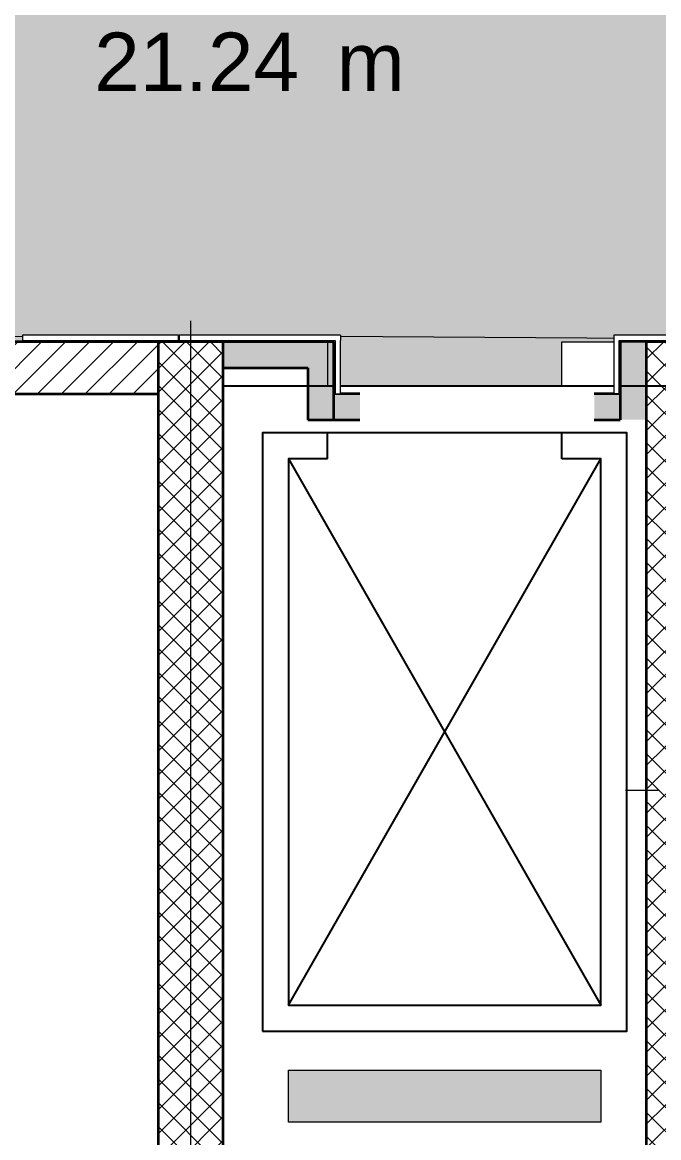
# Model space of a CAD drawing. Header units: millimetres. Extents: x -5491 to 122470, y -101890 to 30952.
# Drawn here: x 55078 to 57522, y -14461 to -10173 of the extents above; entities that cross this region are included whole.
import ezdxf
from ezdxf.enums import TextEntityAlignment as Align

# ---------------------------------------------------------------- set-up
doc = ezdxf.new("R2010")
doc.units = ezdxf.units.MM
doc.header["$MEASUREMENT"] = 0
doc.linetypes.add('Long Dashed', pattern=[529.166651, 317.499995, -211.666656])
doc.linetypes.add('Wipeout_Contour', pattern=[1000, 0, -1000])
for name, color, linetype in [('- Pllakat_koridore_CD', 7, 'Continuous'), ('A - Muret', 7, 'Continuous'), ('A - Pllaka Perdhes', 7, 'Continuous'), ('A - Shtyllat', 7, 'Continuous')]:
    doc.layers.add(name, color=color, linetype=linetype)
for name, color, linetype, lineweight, true_color in [('- Pllakat_koridore_CD_Pen_No__145', 7, 'Continuous', 20, 0x0077b0), ('0_Pen_No__4', 7, 'Continuous', 20, 0x029e21), ('2D Drafting - General_Pen_No__82', 7, 'Continuous', 20, 0xaaaaaa), ('A - Muret_Pen_No__82', 7, 'Continuous', 20, 0xaaaaaa), ('ARCHICAD Doors_Pen_No__108', 7, 'Continuous', 13, 0xfd8379)]:
    doc.layers.add(name, color=color, linetype=linetype, lineweight=lineweight, true_color=true_color)
for name, color, linetype, lineweight in [('0_Pen_No__132', 255, 'Continuous', 0), ('2D Drafting - General_Pen_No__2', 8, 'Continuous', 15), ('2D Drafting - General_Pen_No__42', 8, 'Continuous', 25), ('A - Muret_Pen_No__7', 7, 'Continuous', 35), ('A - Pllaka Perdhes_Pen_No__42', 8, 'Continuous', 25), ('A - Shtyllat_Pen_No__1', 7, 'Continuous', 13), ('A - Shtyllat_Pen_No__7', 7, 'Continuous', 35), ('A -Polyline_Pen_No__42', 8, 'Continuous', 25), ('ARCHICAD Zone Stamps_Pen_No__1', 7, 'Continuous', 13)]:
    doc.layers.add(name, color=color, linetype=linetype, lineweight=lineweight)
doc.styles.add('GENERATED_STYLE_1', font='')
doc.styles.get('GENERATED_STYLE_1').set_extended_font_data('Arial')
pattern_1 = [(45, (0, 0), (-45.96194, 45.96194), [])]
pattern_2 = [(45, (0, 0), (-45.96194, 45.96194), []), (135, (0, 0), (45.96194, 45.96194), [])]

# ---------------------------------------------------------------- blocks, each defined once
blk = doc.blocks.new('Hyrja__1', base_point=(55655.7, -9895.9))
at = {"layer": '0_Pen_No__4', "linetype": 'Continuous', "lineweight": 0, "true_color": 0x002708}
blk.add_hatch(color=98, dxfattribs=at).paths.add_polyline_path([(52500, -11400.8), (56250, -11400.8), (56250, -11570.8), (57150, -11570.8), (57150, -11400.8), (58050, -11400.8), (58050, -11570.8), (58950, -11570.8), (58950, -11400.8), (59480, -11400.8), (59480, -8200), (52500, -8200)])
at = {"layer": 'ARCHICAD Zone Stamps_Pen_No__1', "color": 7, "lineweight": 13, "insert": (55354, -10212.5), "char_height": 225, "attachment_point": 1, "style": 'GENERATED_STYLE_1'}
blk.add_mtext('\\A1;{\\pql;\\pt0,50;\\fArial|b0|i0|c0|p34;21.24\\fArial|b0|i0|c0|p34;\\A1{\\H.66x;\\S^  ;}\\fArial|b0|i0|c0|p34; m\\fArial|b0|i0|c0|p34;\\A1{\\H.66x;\\S^  ;}}', dxfattribs=at)
at = {"layer": 'ARCHICAD Zone Stamps_Pen_No__1', "color": 7, "lineweight": 13, "style": 'GENERATED_STYLE_1'}
for tag, p in [('DUMMY_849', (56580.7, -9277.2)), ('ROOM_NAME', (54730.7, -9328.6)), ('measuredAreaCode', (54730.7, -9770.6)), ('perimeterCode', (54730.7, -10212.5))]:
    blk.add_attdef(tag, text='', height=225, dxfattribs=at).set_placement(p, align=Align.TOP_LEFT)
blk = doc.blocks.new('Koridori_A - P32_10', base_point=(54145, -9159.2))
at = {"linetype": 'Continuous', "lineweight": 0, "true_color": 0x3f3f3f}
blk.add_hatch(color=250, dxfattribs=at).paths.add_polyline_path([(52650, -400), (52500, -11400.8), (55678, -11375.9), (59600, -11400.8), (59600, -6000), (56150, -6000), (56150, -400)])
at = {"layer": 'ARCHICAD Zone Stamps_Pen_No__1', "color": 7, "lineweight": 13, "style": 'GENERATED_STYLE_1'}
for tag, p in [('DUMMY_849', (54259.7, -8746.7)), ('ROOM_NAME', (53553.4, -8781)), ('measuredAreaCode', (53553.4, -9075.7)), ('perimeterCode', (53553.4, -9370.3))]:
    blk.add_attdef(tag, text='', height=150, dxfattribs=at).set_placement(p, align=Align.TOP_LEFT)
blk = doc.blocks.new('Slab_2', base_point=(52250, 0))
at = {"layer": 'A - Pllaka Perdhes_Pen_No__42', "color": 8, "linetype": 'Continuous', "lineweight": 25, "flags": 128}
blk.add_lwpolyline([(59350, -14600.8), (55850, -14600.8), (55850, -11570.8), (59350, -11570.8)], close=True, dxfattribs=at)
blk = doc.blocks.new('Wall_9', base_point=(55850, -11400.8))
at = {"layer": 'A - Muret', "linetype": 'Continuous', "lineweight": 0, "true_color": 0x000000}
for points in [[(56175, -11400.8), (55850, -11400.8), (55850, -11500.8), (56175, -11500.8)], [(56175, -11500.8), (56275, -11500.8), (56275, -11400.8)], [(56175, -11500.8), (56275, -11400.8), (56175, -11400.8)]]:
    blk.add_hatch(color=18, dxfattribs=at).paths.add_polyline_path(points)
at = {"layer": 'A - Muret_Pen_No__7', "color": 7, "linetype": 'Continuous', "lineweight": 35, "flags": 128}
for points in [[(56275, -11400.8), (55850, -11400.8)], [(56275, -11400.8), (56275, -11500.8)], [(55850, -11500.8), (56175, -11500.8)]]:
    blk.add_lwpolyline(points, dxfattribs=at)
blk = doc.blocks.new('Wall_10', base_point=(56275, -11400.8))
at = {"layer": 'A - Muret', "linetype": 'Continuous', "lineweight": 0, "true_color": 0x000000}
for points in [[(56175, -11500.8), (56175, -11600.8), (56275, -11600.8), (56275, -11500.8)], [(56275, -11600.8), (56175, -11700.8), (56275, -11700.8)], [(56275, -11600.8), (56175, -11600.8), (56175, -11700.8)]]:
    blk.add_hatch(color=18, dxfattribs=at).paths.add_polyline_path(points)
at = {"layer": 'A - Muret_Pen_No__7', "color": 7, "linetype": 'Continuous', "lineweight": 35, "flags": 128}
for points in [[(56175, -11500.8), (56175, -11700.8)], [(56275, -11600.8), (56275, -11500.8)], [(56175, -11700.8), (56275, -11700.8)]]:
    blk.add_lwpolyline(points, dxfattribs=at)
blk = doc.blocks.new('Wall_11', base_point=(57475, -11400.8))
at = {"layer": 'A - Muret', "linetype": 'Continuous', "lineweight": 0, "true_color": 0x000000}
blk.add_hatch(color=18, dxfattribs=at).paths.add_polyline_path([(57375, -11400.8), (57375, -11700.8), (57475, -11700.8), (57475, -11400.8)])
at = {"layer": 'A - Muret_Pen_No__7', "color": 7, "linetype": 'Continuous', "lineweight": 35, "flags": 128}
blk.add_lwpolyline([(57375, -11400.8), (57375, -11700.8)], dxfattribs=at)
blk = doc.blocks.new('Wall_14', base_point=(56275, -11700.8))
at = {"layer": 'A - Muret', "linetype": 'Continuous', "lineweight": 0, "true_color": 0x000000}
blk.add_hatch(color=18, dxfattribs=at).paths.add_polyline_path([(56275, -11700.8), (56375, -11700.8), (56375, -11600.8), (56275, -11600.8)])
at = {"layer": 'A - Muret_Pen_No__7', "color": 7, "linetype": 'Continuous', "lineweight": 35, "flags": 128}
for points in [[(56375, -11600.8), (56275, -11600.8)], [(56275, -11700.8), (56375, -11700.8)]]:
    blk.add_lwpolyline(points, dxfattribs=at)
blk = doc.blocks.new('Wall_15', base_point=(57275, -11700.8))
at = {"layer": 'A - Muret', "linetype": 'Continuous', "lineweight": 0, "true_color": 0x000000}
blk.add_hatch(color=18, dxfattribs=at).paths.add_polyline_path([(57275, -11700.8), (57375, -11700.8), (57375, -11600.8), (57275, -11600.8)])
at = {"layer": 'A - Muret_Pen_No__7', "color": 7, "linetype": 'Continuous', "lineweight": 35, "flags": 128}
for points in [[(57375, -11600.8), (57275, -11600.8)], [(57275, -11700.8), (57375, -11700.8)]]:
    blk.add_lwpolyline(points, dxfattribs=at)
blk = doc.blocks.new('Wall_19', base_point=(55850, -11400.8))
at = {"layer": 'A - Muret', "linetype": 'Continuous', "lineweight": 0, "true_color": 0x000000}
blk.add_hatch(color=18, dxfattribs=at).paths.add_polyline_path([(55850, -11500.8), (56275, -11500.8), (56275, -11400.8), (55850, -11400.8)])
at = {"layer": 'A - Muret_Pen_No__7', "color": 7, "linetype": 'Continuous', "lineweight": 35, "flags": 128}
for points in [[(56275, -11400.8), (55850, -11400.8)], [(55850, -11500.8), (56175, -11500.8)]]:
    blk.add_lwpolyline(points, dxfattribs=at)
blk = doc.blocks.new('Wall_20', base_point=(56275, -11400.8))
at = {"layer": 'A - Muret', "linetype": 'Continuous', "lineweight": 0, "true_color": 0x000000}
for points in [[(56175, -11400.8), (56175, -11700.8), (56275, -11700.8), (56275, -11400.8)], [(56275, -11400.8), (56250, -11400.8), (56250, -11520.8), (56275, -11520.8)]]:
    blk.add_hatch(color=18, dxfattribs=at).paths.add_polyline_path(points)
at = {"layer": 'A - Muret_Pen_No__7', "color": 7, "linetype": 'Continuous', "lineweight": 35}
blk.add_line((56275, -11520.8), (56275, -11400.8), dxfattribs=at)
at = {"layer": 'A - Muret_Pen_No__7', "color": 7, "linetype": 'Continuous', "lineweight": 35, "flags": 128}
for points in [[(56275, -11700.8), (56275, -11400.8)], [(56175, -11500.8), (56175, -11700.8)]]:
    blk.add_lwpolyline(points, dxfattribs=at)
at = {"layer": 'A - Muret_Pen_No__82', "color": 253, "linetype": 'Continuous', "lineweight": 20, "true_color": 0xaaaaaa}
blk.add_line((56275, -11400.8), (56250, -11400.8), dxfattribs=at)
blk = doc.blocks.new('Wall_21', base_point=(57475, -11400.8))
at = {"layer": 'A - Muret', "linetype": 'Continuous', "lineweight": 0, "true_color": 0x000000}
blk.add_hatch(color=18, dxfattribs=at).paths.add_polyline_path([(57375, -11400.8), (57375, -11700.8), (57475, -11700.8), (57475, -11400.8)])
at = {"layer": 'A - Muret_Pen_No__7', "color": 7, "linetype": 'Continuous', "lineweight": 35, "flags": 128}
blk.add_lwpolyline([(57375, -11400.8), (57375, -11700.8)], dxfattribs=at)
blk = doc.blocks.new('Wall_24', base_point=(56275, -11700.8))
at = {"layer": 'A - Muret', "linetype": 'Continuous', "lineweight": 0, "true_color": 0x000000}
blk.add_hatch(color=18, dxfattribs=at).paths.add_polyline_path([(56275, -11700.8), (56375, -11700.8), (56375, -11600.8), (56275, -11600.8)])
at = {"layer": 'A - Muret_Pen_No__7', "color": 7, "linetype": 'Continuous', "lineweight": 35, "flags": 128}
for points in [[(56375, -11600.8), (56275, -11600.8)], [(56275, -11700.8), (56375, -11700.8)]]:
    blk.add_lwpolyline(points, dxfattribs=at)
blk = doc.blocks.new('Wall_25', base_point=(57275, -11700.8))
at = {"layer": 'A - Muret', "linetype": 'Continuous', "lineweight": 0, "true_color": 0x000000}
blk.add_hatch(color=18, dxfattribs=at).paths.add_polyline_path([(57275, -11700.8), (57375, -11700.8), (57375, -11600.8), (57275, -11600.8)])
at = {"layer": 'A - Muret_Pen_No__7', "color": 7, "linetype": 'Continuous', "lineweight": 35, "flags": 128}
for points in [[(57375, -11600.8), (57275, -11600.8)], [(57275, -11700.8), (57375, -11700.8)]]:
    blk.add_lwpolyline(points, dxfattribs=at)
blk = doc.blocks.new('Wall_39', base_point=(57370, -11375.9))
at = {"layer": '- Pllakat_koridore_CD_Pen_No__145', "linetype": 'Continuous', "lineweight": 0, "true_color": 0x0077b0}
for points in [[(57350, -11395.9), (57370, -11395.9), (57350, -11375.9)], [(57370, -11375.9), (57350, -11375.9), (57370, -11395.9)], [(57370, -11395.9), (57850, -11395.9), (57850, -11375.9), (57370, -11375.9)]]:
    blk.add_hatch(color=144, dxfattribs=at).paths.add_polyline_path(points)
at = {"layer": '- Pllakat_koridore_CD_Pen_No__145', "color": 144, "linetype": 'Continuous', "lineweight": 20, "true_color": 0x0077b0, "flags": 128}
for points in [[(57350, -11375.9), (57350, -11395.9)], [(57850, -11375.9), (57350, -11375.9)], [(57370, -11395.9), (57830, -11395.9)], [(57850, -11375.9), (57850, -11395.9)]]:
    blk.add_lwpolyline(points, dxfattribs=at)
blk = doc.blocks.new('Wall_41', base_point=(57370, -11375.9))
at = {"layer": '- Pllakat_koridore_CD_Pen_No__145', "linetype": 'Continuous', "lineweight": 0, "true_color": 0x0077b0}
blk.add_hatch(color=144, dxfattribs=at).paths.add_polyline_path([(57350, -11395.9), (57350, -11600.8), (57370, -11600.8), (57370, -11395.9)])
at = {"layer": '- Pllakat_koridore_CD_Pen_No__145', "color": 144, "linetype": 'Continuous', "lineweight": 20, "true_color": 0x0077b0, "flags": 128}
for points in [[(57350, -11395.9), (57350, -11600.8)], [(57370, -11600.8), (57370, -11395.9)], [(57370, -11600.8), (57350, -11600.8)]]:
    blk.add_lwpolyline(points, dxfattribs=at)
blk = doc.blocks.new('Wall_42', base_point=(55680, -11375.9))
at = {"layer": '- Pllakat_koridore_CD_Pen_No__145', "linetype": 'Continuous', "lineweight": 0, "true_color": 0x0077b0}
for points in [[(56280, -11375.9), (55680, -11375.9), (55680, -11395.9), (56280, -11395.9)], [(56280, -11395.9), (56300, -11395.9), (56300, -11375.9)], [(56280, -11395.9), (56300, -11375.9), (56280, -11375.9)]]:
    blk.add_hatch(color=144, dxfattribs=at).paths.add_polyline_path(points)
at = {"layer": '- Pllakat_koridore_CD_Pen_No__145', "color": 144, "linetype": 'Continuous', "lineweight": 20, "true_color": 0x0077b0, "flags": 128}
for points in [[(56300, -11375.9), (55680, -11375.9)], [(55680, -11375.9), (55680, -11395.9)], [(55680, -11395.9), (56280, -11395.9)], [(56300, -11375.9), (56300, -11395.9)]]:
    blk.add_lwpolyline(points, dxfattribs=at)
blk = doc.blocks.new('Wall_43', base_point=(56280, -11375.9))
at = {"layer": '- Pllakat_koridore_CD_Pen_No__145', "linetype": 'Continuous', "lineweight": 0, "true_color": 0x0077b0}
blk.add_hatch(color=144, dxfattribs=at).paths.add_polyline_path([(56280, -11395.9), (56280, -11600.8), (56300, -11600.8), (56300, -11395.9)])
at = {"layer": '- Pllakat_koridore_CD_Pen_No__145', "color": 144, "linetype": 'Continuous', "lineweight": 20, "true_color": 0x0077b0, "flags": 128}
for points in [[(56280, -11395.9), (56280, -11600.8)], [(56300, -11600.8), (56300, -11395.9)], [(56280, -11600.8), (56300, -11600.8)]]:
    blk.add_lwpolyline(points, dxfattribs=at)
blk = doc.blocks.new('Wall_46', base_point=(57370, -11375.9))
at = {"color": 254, "linetype": 'Wipeout_Contour', "lineweight": 0, "ltscale": 175430.102936}
blk.add_wipeout([(57350, -11395.9), (57370, -11395.9), (57350, -11375.9)], dxfattribs=at).dxf.layer = '- Pllakat_koridore_CD'
at = {"color": 254, "linetype": 'Wipeout_Contour', "lineweight": 0, "ltscale": 234897.521575}
blk.add_wipeout([(57370, -11395.9), (57850, -11395.9), (57850, -11375.9), (57370, -11375.9)], dxfattribs=at).dxf.layer = '- Pllakat_koridore_CD'
at = {"layer": '- Pllakat_koridore_CD_Pen_No__145', "color": 144, "linetype": 'Continuous', "lineweight": 20, "true_color": 0x0077b0, "flags": 128}
blk.add_lwpolyline([(57850, -11375.9), (57850, -11395.9)], dxfattribs=at)
at = {"color": 254, "linetype": 'Wipeout_Contour', "lineweight": 0, "ltscale": 175444.650628}
blk.add_wipeout([(57370, -11375.9), (57350, -11375.9), (57370, -11395.9)], dxfattribs=at).dxf.layer = '- Pllakat_koridore_CD'
at = {"layer": '- Pllakat_koridore_CD_Pen_No__145', "color": 144, "linetype": 'Continuous', "lineweight": 20, "true_color": 0x0077b0, "flags": 128}
for points in [[(57350, -11375.9), (57350, -11395.9)], [(57850, -11375.9), (57350, -11375.9)], [(57370, -11395.9), (57830, -11395.9)]]:
    blk.add_lwpolyline(points, dxfattribs=at)
blk = doc.blocks.new('Wall_48', base_point=(57370, -11375.9))
at = {"color": 254, "linetype": 'Wipeout_Contour', "lineweight": 0, "ltscale": 234004.857758}
blk.add_wipeout([(57350, -11395.9), (57350, -11600.8), (57370, -11600.8), (57370, -11395.9)], dxfattribs=at).dxf.layer = '- Pllakat_koridore_CD'
at = {"layer": '- Pllakat_koridore_CD_Pen_No__145', "color": 144, "linetype": 'Continuous', "lineweight": 20, "true_color": 0x0077b0, "flags": 128}
for points in [[(57350, -11395.9), (57350, -11600.8)], [(57370, -11600.8), (57370, -11395.9)], [(57370, -11600.8), (57350, -11600.8)]]:
    blk.add_lwpolyline(points, dxfattribs=at)
blk = doc.blocks.new('Wall_49', base_point=(55680, -11375.9))
at = {"color": 254, "linetype": 'Wipeout_Contour', "lineweight": 0, "ltscale": 172301.33451}
blk.add_wipeout([(56280, -11395.9), (56300, -11395.9), (56300, -11375.9)], dxfattribs=at).dxf.layer = '- Pllakat_koridore_CD'
at = {"color": 254, "linetype": 'Wipeout_Contour', "lineweight": 0, "ltscale": 172278.548264}
blk.add_wipeout([(56280, -11395.9), (56300, -11375.9), (56280, -11375.9)], dxfattribs=at).dxf.layer = '- Pllakat_koridore_CD'
at = {"color": 254, "linetype": 'Wipeout_Contour', "lineweight": 0, "ltscale": 228504.794712}
blk.add_wipeout([(56280, -11375.9), (55680, -11375.9), (55680, -11395.9), (56280, -11395.9)], dxfattribs=at).dxf.layer = '- Pllakat_koridore_CD'
at = {"layer": '- Pllakat_koridore_CD_Pen_No__145', "color": 144, "linetype": 'Continuous', "lineweight": 20, "true_color": 0x0077b0, "flags": 128}
for points in [[(56300, -11375.9), (55680, -11375.9)], [(55680, -11375.9), (55680, -11395.9)], [(55680, -11395.9), (56280, -11395.9)], [(56300, -11375.9), (56300, -11395.9)]]:
    blk.add_lwpolyline(points, dxfattribs=at)
blk = doc.blocks.new('Wall_88', base_point=(55078, -11375.9))
at = {"layer": '- Pllakat_koridore_CD_Pen_No__145', "linetype": 'Continuous', "lineweight": 0, "true_color": 0x0077b0}
blk.add_hatch(color=144, dxfattribs=at).paths.add_polyline_path([(55078, -11395.9), (55678, -11395.9), (55678, -11375.9), (55078, -11375.9)])
at = {"layer": '- Pllakat_koridore_CD_Pen_No__145', "color": 144, "linetype": 'Continuous', "lineweight": 20, "true_color": 0x0077b0, "flags": 128}
for points in [[(55678, -11375.9), (55078, -11375.9)], [(55078, -11375.9), (55078, -11395.9)], [(55078, -11395.9), (55678, -11395.9)], [(55678, -11395.9), (55678, -11375.9)]]:
    blk.add_lwpolyline(points, dxfattribs=at)
blk = doc.blocks.new('Wall_89', base_point=(55078, -11375.9))
at = {"color": 254, "linetype": 'Wipeout_Contour', "lineweight": 0, "ltscale": 226145.558832}
blk.add_wipeout([(55078, -11395.9), (55678, -11395.9), (55678, -11375.9), (55078, -11375.9)], dxfattribs=at).dxf.layer = '- Pllakat_koridore_CD'
at = {"layer": '- Pllakat_koridore_CD_Pen_No__145', "color": 144, "linetype": 'Continuous', "lineweight": 20, "true_color": 0x0077b0, "flags": 128}
for points in [[(55678, -11375.9), (55078, -11375.9)], [(55078, -11375.9), (55078, -11395.9)], [(55078, -11395.9), (55678, -11395.9)], [(55678, -11395.9), (55678, -11375.9)]]:
    blk.add_lwpolyline(points, dxfattribs=at)
blk = doc.blocks.new('Wall_96', base_point=(56280, -11375.9))
at = {"color": 254, "linetype": 'Wipeout_Contour', "lineweight": 0, "ltscale": 229809.889308}
blk.add_wipeout([(56280, -11395.9), (56280, -11600.8), (56300, -11600.8), (56300, -11395.9)], dxfattribs=at).dxf.layer = '- Pllakat_koridore_CD'
at = {"layer": '- Pllakat_koridore_CD_Pen_No__145', "color": 144, "linetype": 'Continuous', "lineweight": 20, "true_color": 0x0077b0, "flags": 128}
for points in [[(56280, -11395.9), (56280, -11600.8)], [(56300, -11600.8), (56300, -11395.9)], [(56280, -11600.8), (56300, -11600.8)]]:
    blk.add_lwpolyline(points, dxfattribs=at)
blk = doc.blocks.new('Metal Double Door 25')
at = {"layer": 'ARCHICAD Doors_Pen_No__108', "color": 11, "linetype": 'Continuous', "lineweight": 13, "true_color": 0xfd8379}
for p, q in [((-730, 730), (-730, 650)), ((-690, 730), (-730, 730)), ((-690, 650), (-690, 730)), ((690, 650), (690, 730)), ((690, 730), (730, 730)), ((730, 730), (730, 650)), ((-730, 650), (-690, 650)), ((-710, 650), (-710, 80)), ((730, 650), (690, 650)), ((710, 650), (710, 80)), ((-690, 80), (-730, 80)), ((-730, 80), (-730, 0)), ((-690, 0), (-690, 80)), ((690, 0), (690, 80)), ((690, 80), (730, 80)), ((730, 80), (730, 0)), ((-793, 0), (-793, 19)), ((-793, 19), (-743, 19)), ((-743, 0), (-793, 0)), ((-750, 0), (-793, 0)), ((-750, 0), (-793, 0)), ((-730, 0), (-750, 0)), ((-750, 0), (-750, -100)), ((-750, 0), (-750, -100)), ((-750, 0), (-750, -100)), ((-743, 19), (-743, 0)), ((-730, -40), (-730, 0)), ((-730, 0), (-690, 0)), ((730, 0), (690, 0)), ((750, 0), (730, 0)), ((730, 0), (730, -40)), ((743, 19), (793, 19)), ((743, 0), (743, 19)), ((793, 0), (743, 0)), ((750, -100), (750, 0)), ((750, 0), (750, -100)), ((750, 0), (750, -100)), ((750, 0), (793, 0)), ((750, 0), (793, 0)), ((793, 19), (793, 0)), ((-718, -40), (-730, -40)), ((-718, -100), (-718, -40)), ((730, -40), (718, -40)), ((718, -40), (718, -100)), ((-750, -200), (-750, -100)), ((-750, -100), (-731, -100)), ((-750, -100), (-718, -100)), ((-750, -100), (-750, -200)), ((-750, -100), (-750, -200)), ((-731, -100), (-731, -200)), ((718, -100), (750, -100)), ((731, -200), (731, -100)), ((731, -100), (750, -100)), ((750, -100), (750, -200)), ((750, -100), (750, -200)), ((750, -100), (750, -200)), ((-793, -219), (-793, -200)), ((-793, -200), (-743, -200)), ((-750, -200), (-793, -200)), ((-750, -200), (-793, -200)), ((-731, -200), (-750, -200)), ((-743, -200), (-743, -219)), ((750, -200), (731, -200)), ((743, -200), (793, -200)), ((743, -219), (743, -200)), ((750, -200), (793, -200)), ((750, -200), (793, -200)), ((793, -200), (793, -219)), ((-743, -219), (-793, -219)), ((793, -219), (743, -219))]:
    blk.add_line(p, q, dxfattribs=at)
at = {"layer": 'ARCHICAD Doors_Pen_No__108', "color": 11, "linetype": 'Continuous', "lineweight": 13, "true_color": 0xfd8379, "flags": 128}
for points in [[(-730, 650), (-730, 80), (-710, 80), (-710, 650)], [(-710, 650), (-710, 80), (-690, 80), (-690, 650)], [(710, 650), (710, 80), (690, 80), (690, 650)], [(730, 650), (730, 80), (710, 80), (710, 650)]]:
    blk.add_lwpolyline(points, close=True, dxfattribs=at)
at = {"layer": 'ARCHICAD Doors_Pen_No__108', "color": 11, "linetype": 'Continuous', "lineweight": 13, "true_color": 0xfd8379}
for centre, start, end in [((-730, 0), 0, 90), ((730, 0), 90, 180)]:
    blk.add_arc(centre, 730, start, end, dxfattribs=at)
blk = doc.blocks.new('Wall_194', base_point=(52500, -11600.8))
at = {"layer": 'A - Muret', "linetype": 'Continuous', "lineweight": 0, "true_color": 0x000000}
h = blk.add_hatch(dxfattribs=at)
h.set_pattern_fill('Common_Brick', color=18, style=0, pattern_type=2)
h.set_pattern_definition(pattern_1)
h.paths.add_polyline_path([(52500, -11600.8), (53300, -11600.8), (53300, -11400.8), (52500, -11400.8)])
h = blk.add_hatch(dxfattribs=at)
h.set_pattern_fill('Common_Brick', color=18, style=0, pattern_type=2)
h.set_pattern_definition(pattern_1)
h.paths.add_polyline_path([(54800, -11600.8), (55600, -11600.8), (55600, -11400.8), (54800, -11400.8)])
at = {"layer": 'A - Muret_Pen_No__7', "color": 7, "linetype": 'Continuous', "lineweight": 35}
for p, q in [((53300, -11400.8), (53257, -11400.8)), ((53300, -11500.8), (53300, -11400.8)), ((54800, -11400.8), (54843, -11400.8)), ((54800, -11500.8), (54800, -11400.8)), ((53300, -11600.8), (53300, -11500.8)), ((54800, -11600.8), (54800, -11500.8)), ((53300, -11600.8), (53257, -11600.8)), ((54800, -11600.8), (54843, -11600.8))]:
    blk.add_line(p, q, dxfattribs=at)
at = {"layer": 'A - Muret_Pen_No__7', "color": 7, "linetype": 'Continuous', "lineweight": 35, "flags": 128}
for points in [[(53300, -11400.8), (52500, -11400.8)], [(55600, -11400.8), (54800, -11400.8)], [(52500, -11600.8), (53300, -11600.8)], [(54800, -11600.8), (55600, -11600.8)]]:
    blk.add_lwpolyline(points, dxfattribs=at)
at = {"layer": 'ARCHICAD Doors_Pen_No__108', "color": 11, "linetype": 'Continuous', "lineweight": 13, "true_color": 0xfd8379, "zscale": 1000, "rotation": 180}
blk.add_blockref('Metal Double Door 25', (54050, -11600.8), dxfattribs=at)
blk = doc.blocks.new('Column_10', base_point=(55725, -15200.8))
at = {"layer": 'A - Shtyllat', "linetype": 'Continuous', "lineweight": 0, "true_color": 0x000000}
h = blk.add_hatch(dxfattribs=at)
h.set_pattern_fill('Concrete_Block', color=18, style=0, pattern_type=2)
h.set_pattern_definition(pattern_2)
h.paths.add_polyline_path([(55600, -19000.8), (55850, -19000.8), (55850, -11400.8), (55600, -11400.8)])
at = {"layer": 'A - Shtyllat_Pen_No__1', "color": 7, "linetype": 'Continuous', "lineweight": 13}
blk.add_line((55725, -15120.8), (55725, -11320.8), dxfattribs=at)
at = {"layer": 'A - Shtyllat_Pen_No__7', "color": 7, "linetype": 'Continuous', "lineweight": 35, "flags": 128}
blk.add_lwpolyline([(55600, -19000.8), (55850, -19000.8), (55850, -11400.8), (55600, -11400.8)], close=True, dxfattribs=at)
blk = doc.blocks.new('Column_13', base_point=(57600, -13125.8))
at = {"layer": 'A - Shtyllat', "linetype": 'Continuous', "lineweight": 0, "true_color": 0x000000}
h = blk.add_hatch(dxfattribs=at)
h.set_pattern_fill('Concrete_Block', color=18, style=0, pattern_type=2)
h.set_pattern_definition(pattern_2)
h.paths.add_polyline_path([(57475, -14850.8), (57725, -14850.8), (57725, -11400.8), (57475, -11400.8)])
at = {"layer": 'A - Shtyllat_Pen_No__1', "color": 7, "linetype": 'Continuous', "lineweight": 13}
for p, q in [((57600, -13045.8), (57600, -11320.8)), ((57520, -13125.8), (57395, -13125.8)), ((57680, -13125.8), (57805, -13125.8)), ((57600, -13205.8), (57600, -14930.8))]:
    blk.add_line(p, q, dxfattribs=at)
blk.add_point((57600, -13125.8), dxfattribs=at)
at = {"layer": 'A - Shtyllat_Pen_No__7', "color": 7, "linetype": 'Continuous', "lineweight": 35, "flags": 128}
blk.add_lwpolyline([(57475, -14850.8), (57725, -14850.8), (57725, -11400.8), (57475, -11400.8)], close=True, dxfattribs=at)
blk = doc.blocks.new('Column_22', base_point=(55725, -15200.8))
at = {"layer": 'A - Shtyllat', "linetype": 'Continuous', "lineweight": 0, "true_color": 0x000000}
h = blk.add_hatch(dxfattribs=at)
h.set_pattern_fill('Concrete_Block', color=18, style=0, pattern_type=2)
h.set_pattern_definition(pattern_2)
h.paths.add_polyline_path([(55600, -19000.8), (55850, -19000.8), (55850, -11400.8), (55600, -11400.8)])
at = {"layer": 'A - Shtyllat_Pen_No__1', "color": 7, "linetype": 'Continuous', "lineweight": 13}
blk.add_line((55725, -15120.8), (55725, -11320.8), dxfattribs=at)
at = {"layer": 'A - Shtyllat_Pen_No__7', "color": 7, "linetype": 'Continuous', "lineweight": 35, "flags": 128}
blk.add_lwpolyline([(55600, -19000.8), (55850, -19000.8), (55850, -11400.8), (55600, -11400.8)], close=True, dxfattribs=at)

msp = doc.modelspace()

# ---------------------------------------------------------------- hatches: boundary and pattern name
at = {"layer": '2D Drafting - General_Pen_No__82', "linetype": 'Continuous', "lineweight": 0, "true_color": 0x111111}
msp.add_hatch(color=250, dxfattribs=at).paths.add_polyline_path([(56100, -14200.8), (57300, -14200.8), (57300, -14400.8), (56100, -14400.8)])

# ---------------------------------------------------------------- linework, layer by layer
at = {"layer": '0_Pen_No__132', "color": 255, "linetype": 'Continuous', "lineweight": 0, "flags": 128}
msp.add_lwpolyline([(52650, -400), (52500, -11400.8), (55678, -11375.9), (59600, -11400.8), (59600, -6000), (56150, -6000), (56150, -400)], close=True, dxfattribs=at)
at = {"layer": '0_Pen_No__4', "color": 104, "linetype": 'Continuous', "lineweight": 20, "true_color": 0x029e21, "flags": 128}
msp.add_lwpolyline([(52500, -11400.8), (56250, -11400.8), (56250, -11570.8), (57150, -11570.8), (57150, -11400.8), (58050, -11400.8), (58050, -11570.8), (58950, -11570.8), (58950, -11400.8), (59480, -11400.8), (59480, -8200), (52500, -8200)], close=True, dxfattribs=at)
at = {"layer": '2D Drafting - General_Pen_No__2', "color": 8, "linetype": 'Continuous', "lineweight": 15, "flags": 128}
msp.add_lwpolyline([(56100, -14200.8), (57300, -14200.8), (57300, -14400.8), (56100, -14400.8)], close=True, dxfattribs=at)
at = {"layer": '2D Drafting - General_Pen_No__42', "color": 8, "linetype": 'Continuous', "lineweight": 25}
msp.add_lwpolyline([(56000, -14050.8), (57400, -14050.8), (57400, -11750.8), (56000, -11750.8)], close=True, dxfattribs=at)
for points in [[(56250, -11850.8), (56250, -11750.8)], [(57150, -11850.8), (57150, -11750.8)], [(56250, -11850.8), (56100, -11850.8), (56100, -13950.8), (57300, -13950.8), (57300, -11850.8), (57150, -11850.8)], [(56100, -13950.8), (57300, -11850.8)], [(56100, -11850.8), (57300, -13950.8)]]:
    msp.add_lwpolyline(points, dxfattribs=at)

# ---------------------------------------------------------------- block references
at = {"layer": '- Pllakat_koridore_CD', "color": 144, "lineweight": 20, "true_color": 0x0077b0}
for name, p in [('Wall_42', (55680, -11375.9)), ('Wall_43', (56280, -11375.9)), ('Wall_39', (57370, -11375.9)), ('Wall_41', (57370, -11375.9))]:
    msp.add_blockref(name, p, dxfattribs=at)
at = {"color": 254, "linetype": 'Continuous', "lineweight": 13}
for name, p in [('Koridori_A - P32_10', (54145, -9159.2)), ('Hyrja__1', (55655.7, -9895.9))]:
    msp.add_blockref(name, p, dxfattribs=at)
at = {"layer": 'A - Muret', "color": 7, "lineweight": 35}
for name, p in [('Wall_9', (55850, -11400.8)), ('Wall_19', (55850, -11400.8)), ('Wall_20', (56275, -11400.8)), ('Wall_11', (57475, -11400.8)), ('Wall_21', (57475, -11400.8)), ('Wall_10', (56275, -11400.8)), ('Wall_14', (56275, -11700.8)), ('Wall_24', (56275, -11700.8)), ('Wall_15', (57275, -11700.8)), ('Wall_25', (57275, -11700.8))]:
    msp.add_blockref(name, p, dxfattribs=at)
at = {"layer": 'A - Pllaka Perdhes', "color": 8, "linetype": 'Continuous', "lineweight": 25}
msp.add_blockref('Slab_2', (52250, 0), dxfattribs=at)

# ---------------------------------------------------------------- next in the draw order: block references
at = {"layer": '- Pllakat_koridore_CD', "color": 144, "lineweight": 20, "true_color": 0x0077b0}
for name, p in [('Wall_49', (55680, -11375.9)), ('Wall_46', (57370, -11375.9))]:
    msp.add_blockref(name, p, dxfattribs=at)

# ---------------------------------------------------------------- next in the draw order: block references
for name, p in [('Wall_88', (55078, -11375.9)), ('Wall_96', (56280, -11375.9)), ('Wall_48', (57370, -11375.9))]:
    msp.add_blockref(name, p, dxfattribs=at)
at = {"layer": 'A - Shtyllat', "color": 7, "lineweight": 35}
msp.add_blockref('Column_13', (57600, -13125.8), dxfattribs=at)

# ---------------------------------------------------------------- next in the draw order: block references
at = {"layer": '- Pllakat_koridore_CD', "color": 144, "lineweight": 20, "true_color": 0x0077b0}
msp.add_blockref('Wall_89', (55078, -11375.9), dxfattribs=at)

# ---------------------------------------------------------------- next in the draw order: linework, layer by layer
at = {"layer": 'A -Polyline_Pen_No__42', "color": 8, "linetype": 'Long Dashed', "lineweight": 25}
msp.add_lwpolyline([(52500, -11400.8), (55600, -11400.8)], dxfattribs=at)

# ---------------------------------------------------------------- next in the draw order: block references
at = {"layer": 'A - Muret', "color": 7, "lineweight": 35}
msp.add_blockref('Wall_194', (52500, -11600.8), dxfattribs=at)
at = {"layer": 'A - Shtyllat', "color": 7, "lineweight": 35}
for name in ['Column_10', 'Column_22']:
    msp.add_blockref(name, (55725, -15200.8), dxfattribs=at)

doc.saveas('drawing.dxf')
